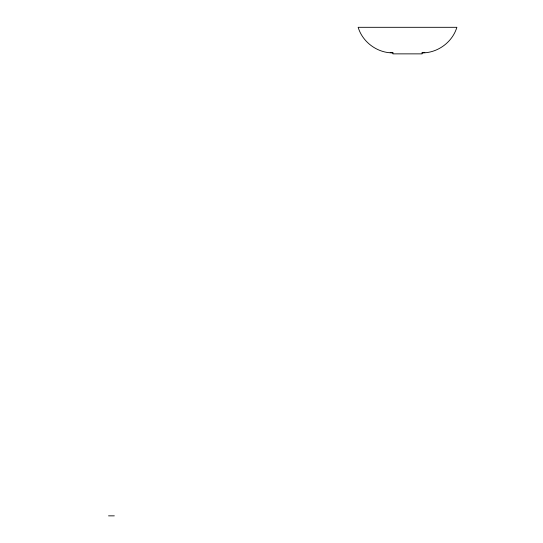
<?xml version="1.0" encoding="UTF-8"?>
<svg xmlns="http://www.w3.org/2000/svg" width="543" height="543" viewBox="0 0 543 543"><rect width="100%" height="100%" fill="white"/><g stroke="black" fill="none" stroke-linecap="round" stroke-linejoin="round"><path stroke-width="0.81" d="M390.173 52.366L392.989 52.881L392.935 53.866L422.087 53.866L422.033 52.881L424.85 52.366M422.033 52.881C437.59 53.065 452.414 42.232 456.873 27.313L358.149 27.313C362.609 42.232 377.433 53.065 392.989 52.881M108.532 515.85L114.322 515.85"/></g></svg>
